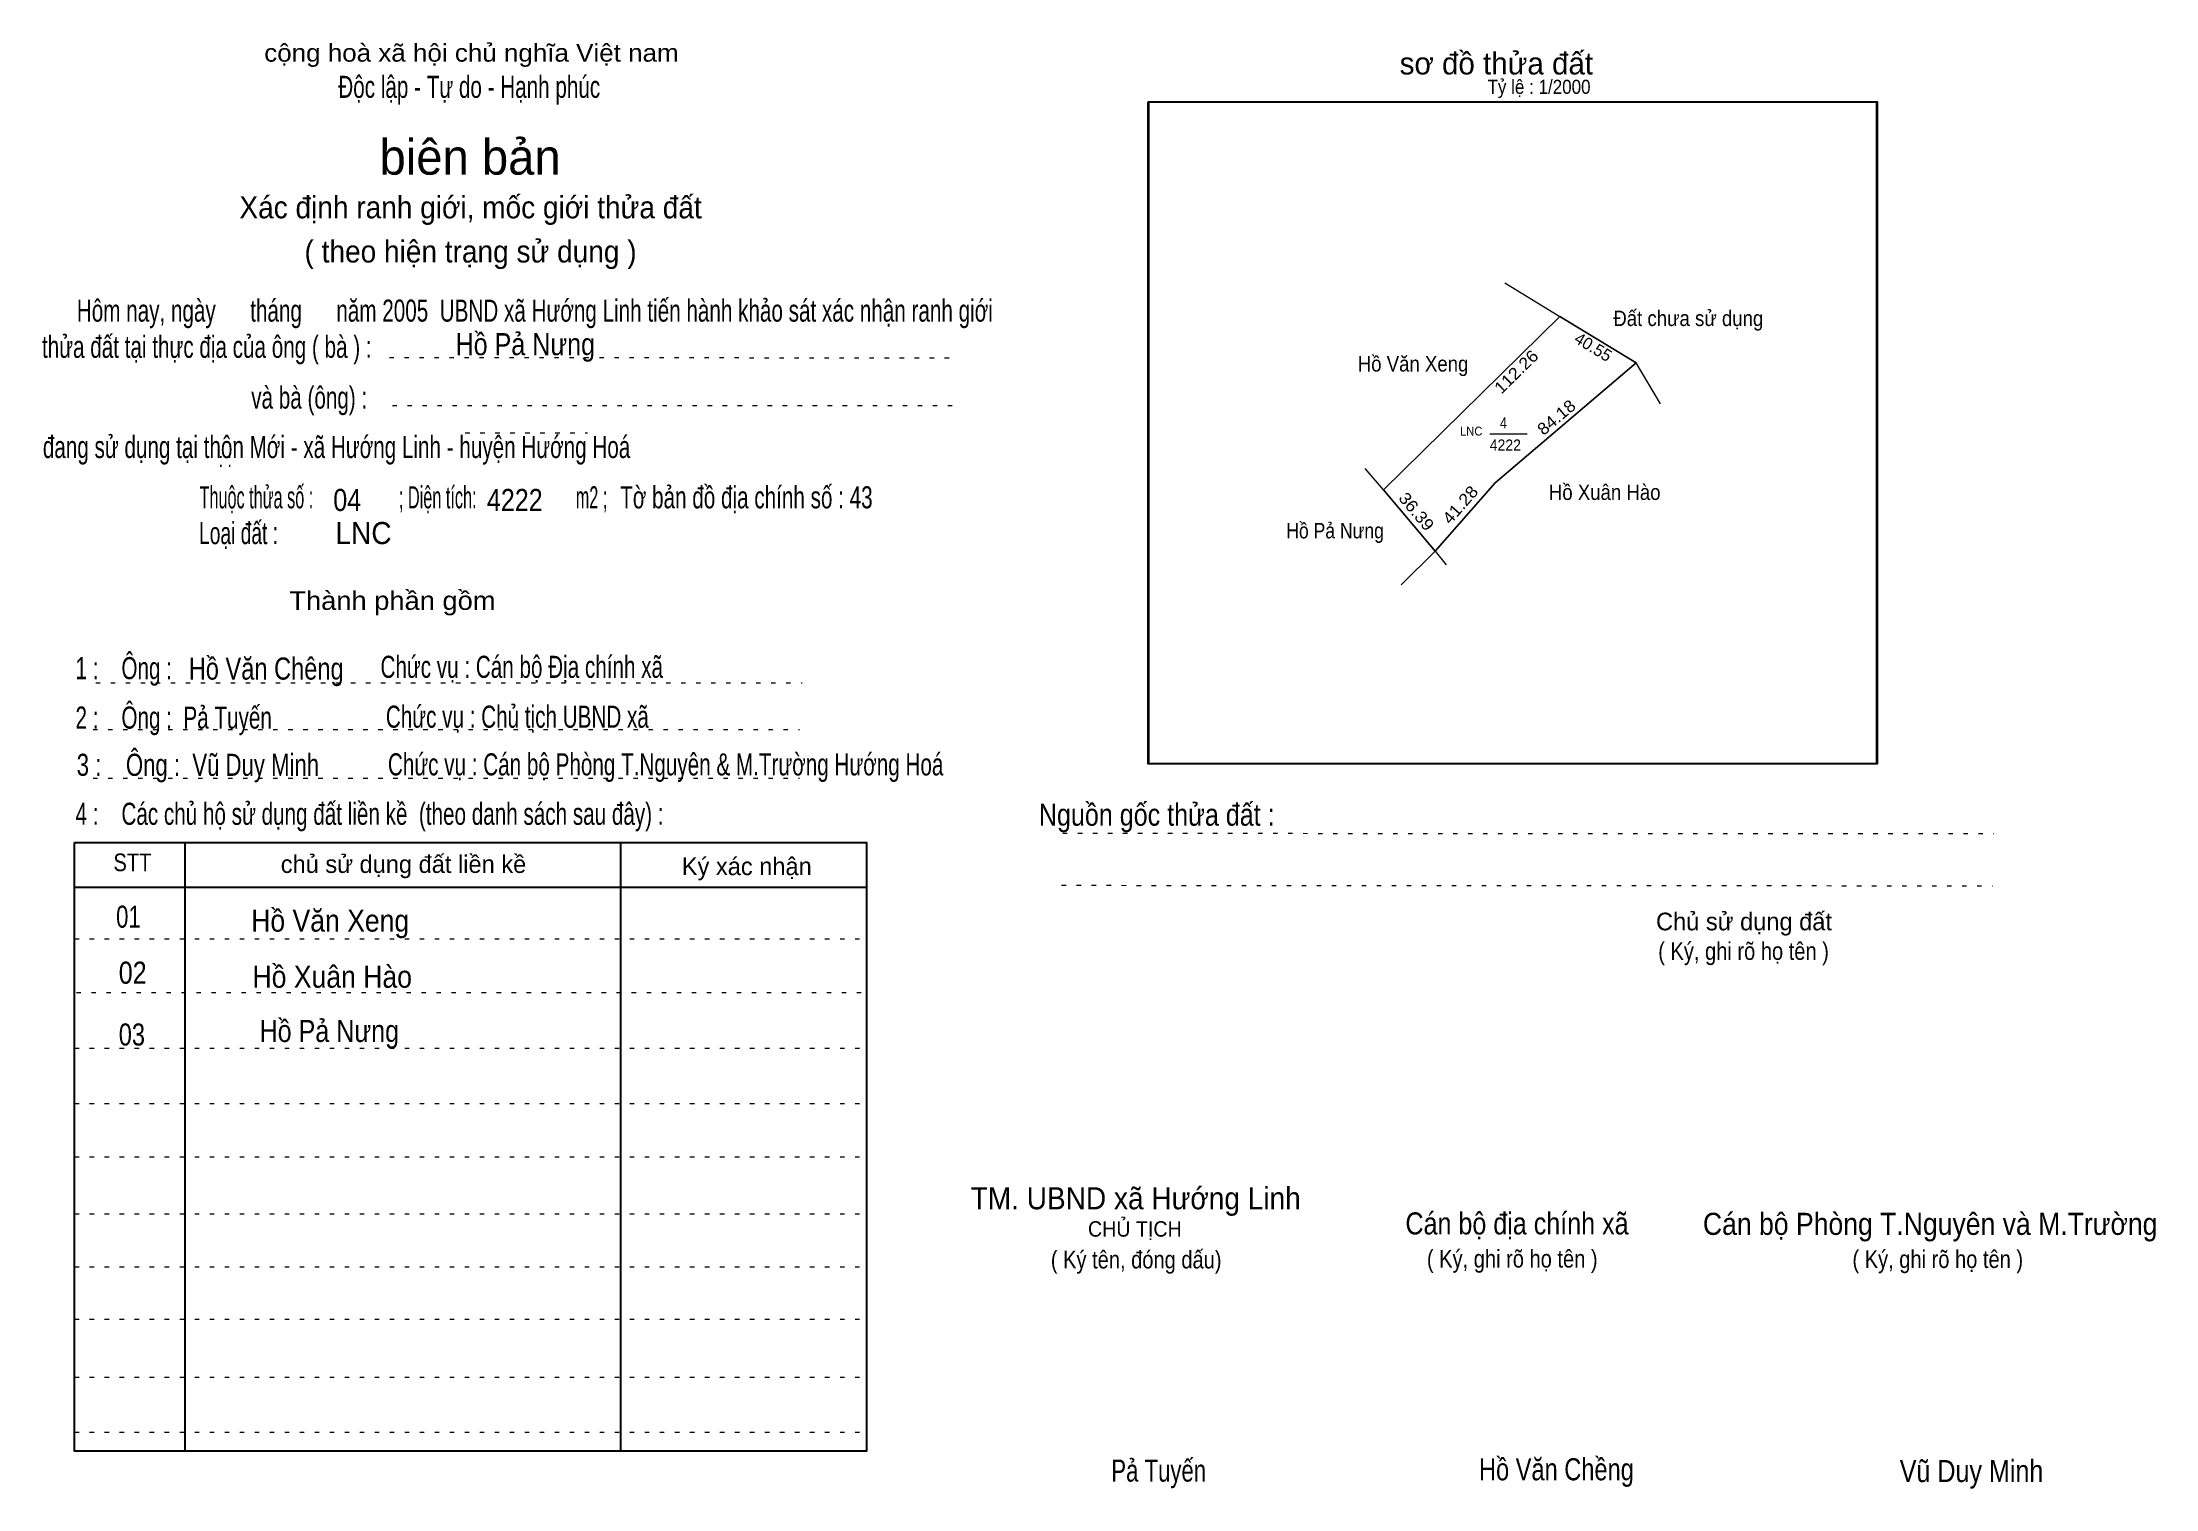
# Model space of a CAD drawing. Header units: centimetres. Extents: x -1.5 to 46.4, y -3.9 to 28.9.
import ezdxf
from ezdxf.enums import TextEntityAlignment as Align

# ---------------------------------------------------------------- set-up
doc = ezdxf.new("R2010")
doc.units = ezdxf.units.CM
doc.header["$LTSCALE"] = 0.2
doc.linetypes.add('DOTTED', pattern=[1.5, 0.3, -1.2])
for name, color, linetype in [('1', 7, 'Continuous'), ('16', 7, 'Continuous'), ('34', 7, 'Continuous'), ('51', 7, 'Continuous')]:
    doc.layers.add(name, color=color, linetype=linetype)
for name, color, linetype, lineweight in [('15', 7, 'Continuous', 13), ('2', 7, 'Continuous', 25), ('22', 7, 'Continuous', 13), ('5', 7, 'DOTTED', 13)]:
    doc.layers.add(name, color=color, linetype=linetype, lineweight=lineweight)

msp = doc.modelspace()

# ---------------------------------------------------------------- linework, layer by layer
at = {"layer": '15'}
msp.add_line((31.3, 20), (32.15, 20), dxfattribs=at)
at = {"layer": '2'}
msp.add_lwpolyline([(23.56, 27.52), (40.06, 27.52), (40.06, 12.52), (23.56, 12.52)], close=True, dxfattribs=at)
at = {"layer": '22'}
for p, q in [((31.64, 23.42), (32.89, 22.66)), ((28.89, 18.73), (32.89, 22.66)), ((32.89, 22.66), (34.62, 21.61)), ((35.17, 20.68), (34.62, 21.61)), ((30.06, 17.34), (29.29, 16.58)), ((30.06, 17.34), (30.31, 17.03))]:
    msp.add_line(p, q, dxfattribs=at)
msp.add_lwpolyline([(30.06, 17.34), (31.42, 18.89), (34.62, 21.61), (32.89, 22.66), (28.89, 18.73)], close=True, dxfattribs=at)
for points in [[(34.62, 21.61), (31.42, 18.89), (30.06, 17.34)], [(30.06, 17.34), (28.89, 18.73), (28.48, 19.21)]]:
    msp.add_lwpolyline(points, dxfattribs=at)
at = {"layer": '5'}
for p, q in [((6.37, 21.73), (19.21, 21.72)), ((6.44, 20.64), (19.25, 20.64)), ((8.09, 20.02), (10.86, 20.02)), ((-0.28, 14.36), (15.72, 14.36)), ((-0.34, 13.3), (15.66, 13.3)), ((-0.34, 12.2), (15.66, 12.2)), ((21.63, 10.95), (42.72, 10.94)), ((21.6, 9.77), (42.69, 9.76)), ((-0.76, 8.56), (17.18, 8.56)), ((-0.72, 7.34), (17.22, 7.34)), ((-0.76, 6.08), (17.18, 6.08)), ((-0.76, 4.83), (17.18, 4.83)), ((-0.76, 3.62), (17.18, 3.62)), ((-0.76, 2.33), (17.18, 2.33)), ((-0.76, 1.13), (17.18, 1.13)), ((-0.76, -0.06), (17.18, -0.06)), ((-0.76, -1.37), (17.18, -1.37)), ((-0.76, -2.62), (17.18, -2.62))]:
    msp.add_line(p, q, dxfattribs=at)
at = {"layer": '5', "linetype": 'Continuous', "lineweight": 25}
for p, q in [((1.74, 10.74), (1.74, -3.05)), ((11.61, 10.74), (11.61, -3.05)), ((-0.76, 9.73), (17.18, 9.73))]:
    msp.add_line(p, q, dxfattribs=at)
for points in [[(23.58, 27.52), (40.08, 27.52), (40.08, 12.52), (23.58, 12.52)], [(-0.76, 10.74), (17.18, 10.74), (17.18, -3.05), (-0.76, -3.05)]]:
    msp.add_lwpolyline(points, close=True, dxfattribs=at)

# ---------------------------------------------------------------- texts
at = {"layer": '1'}
for s, height, width, p in [('Đất chưa sử dụng', 0.35, 0.9, (34.1, 22.44)), ('01', 0.5, 0.75, (0.18, 8.81)), ('02', 0.5, 0.85, (0.24, 7.54)), ('03', 0.5, 0.8, (0.24, 6.14))]:
    msp.add_text(s, height=height, dxfattribs=dict(at, width=width)).set_placement(p)
at = {"layer": '15'}
for s, width, p in [('4', 0.85, (31.53, 20.12)), ('4222', 0.95, (31.3, 19.62))]:
    msp.add_text(s, height=0.25, dxfattribs=dict(at, width=width)).set_placement(p)
at = {"layer": '16'}
for s, height, width, p in [('Hồ Pả Nưng', 0.5, 0.85, (7.87, 21.78)), ('Hồ Văn Xeng', 0.35, 0.9, (28.31, 21.41)), ('Hồ Xuân Hào', 0.35, 0.9, (32.64, 18.5)), ('Hồ Pả Nưng', 0.35, 0.85, (26.69, 17.63)), ('Hồ Văn Xeng', 0.5, 0.9, (3.24, 8.72)), ('Hồ Xuân Hào', 0.5, 0.9, (3.27, 7.45)), ('Hồ Pả Nưng', 0.5, 0.85, (3.43, 6.22))]:
    msp.add_text(s, height=height, dxfattribs=dict(at, width=width)).set_placement(p)
at = {"layer": '22', "width": 0.95}
msp.add_text('LNC', height=0.2, dxfattribs=at).set_placement((30.88, 19.96), align=Align.CENTER)
at = {"layer": '34'}
for s, height, width, p in [(': : ', 0.32, 0.85, (2.5, 19.25)), ('04', 0.5, 0.85, (5.1, 18.25)), ('4222', 0.5, 0.85, (8.58, 18.25)), ('LNC', 0.5, 0.95, (5.15, 17.5))]:
    msp.add_text(s, height=height, dxfattribs=dict(at, width=width)).set_placement(p)
at = {"layer": '5'}
for s, height, width, p in [('cộng hoà xã hội chủ nghĩa Việt nam', 0.4, 1.1, (8.23, 28.43)), ('Độc lập - Tự do - Hạnh phúc', 0.5, 0.7, (8.18, 27.61)), ('Xác định ranh giới, mốc giới thửa đất', 0.5, 0.95, (8.21, 24.88)), ('( theo hiện trạng sử dụng )', 0.5, 0.95, (8.21, 23.88)), ('Thành phần gồm', 0.42, 1.1, (6.44, 16.01)), ('Hồ Văn Chêng', 0.5, 0.8, (3.58, 14.43)), ('Chức vụ : Cán bộ Địa chính xã', 0.5, 0.7, (9.37, 14.47)), ('Chức vụ : Chủ tịch UBND xã', 0.5, 0.7, (9.27, 13.34)), ('Chức vụ : Cán bộ Phòng T.Nguyên & M.Trường Hướng Hoá', 0.5, 0.7, (12.63, 12.26)), ('    Nguồn gốc thửa đất :', 0.5, 0.85, (23.44, 11.12)), ('( Ký, ghi rõ họ tên )', 0.4, 0.85, (37.05, 8.08)), ('CHỦ TỊCH', 0.35, 0.95, (23.26, 1.81)), ('( Ký tên, đóng dấu)', 0.4, 0.85, (23.29, 1.09)), ('( Ký, ghi rõ họ tên )', 0.4, 0.85, (31.81, 1.11)), ('( Ký, ghi rõ họ tên )', 0.4, 0.85, (41.45, 1.1)), ('Pả Tuyến', 0.5, 0.75, (23.8, -3.74)), ('Hồ Văn Chềng', 0.5, 0.8, (32.81, -3.71)), ('Vũ Duy Minh', 0.5, 0.85, (42.215, -3.75))]:
    msp.add_text(s, height=height, dxfattribs=dict(at, width=width)).set_placement(p, align=Align.CENTER)
msp.add_text('sơ đồ thửa đất', height=0.5, dxfattribs=at).set_placement((29.26, 28.14))
for s, height, p in [('biên bản', 0.8, (8.2, 25.87)), ('      chủ sử dụng đất liền kề', 0.4, (6.245, 10.05)), ('   Ký xác nhận', 0.4, (14.245, 10)), ('Chủ sử dụng đất', 0.4, (37.06, 8.75))]:
    msp.add_text(s, height=height, dxfattribs=at).set_placement(p, align=Align.CENTER)
for s, height, width, p in [('   Hôm nay, ngày      tháng      năm 2005  UBND xã Hướng Linh tiến hành khảo sát xác nhận ranh giới ', 0.5, 0.7, (-1.1, 22.54)), ('thửa đất tại thực địa của ông ( bà ) :                                       ', 0.5, 0.7, (-1.5, 21.72)), ('                                     và bà (ông) :', 0.5, 0.7, (-1.57, 20.57)), (' đang sử dụng tại thôn Mới - xã Hướng Linh - huyện Hướng Hoá', 0.5, 0.7, (-1.61, 19.45)), ('Thuộc thửa số :                   ; Diện tích:                      m2 ;                                            ', 0.5, 0.55, (2.07, 18.31)), ('Tờ bản đồ địa chính số : 43', 0.5, 0.7, (11.6, 18.31)), ('Loại đất :  ', 0.5, 0.65, (2.06, 17.5)), ('    1 :    Ông :                                                        ', 0.5, 0.7, (-1.26, 14.44)), ('    2 :    Ông :  Pả Tuyến', 0.5, 0.7, (-1.26, 13.32)), ('    3 :    Ông :  Vũ Duy Minh', 0.5, 0.75, (-1.27, 12.25)), ('    4 :    Các chủ hộ sử dụng đất liền kề  (theo danh sách sau đây) :', 0.5, 0.7, (-1.26, 11.14)), ('STT', 0.4, 0.85, (0.12, 10.09)), ('TM. UBND xã Hướng Linh', 0.5, 0.95, (19.54, 2.43)), ('Cán bộ địa chính xã  ', 0.5, 0.85, (29.39, 1.86)), ('Cán bộ Phòng T.Nguyên và M.Trường', 0.5, 0.9, (36.13, 1.85))]:
    msp.add_text(s, height=height, dxfattribs=dict(at, width=width)).set_placement(p)
at = {"layer": '51', "width": 0.9}
msp.add_text('Tỷ lệ : 1/2000', height=0.32, dxfattribs=at).set_placement((31.25, 27.7))
at = {"layer": '51'}
msp.add_text('40.55', height=0.27, rotation=328.811, dxfattribs=at).set_placement((33.5751, 21.8508), align=Align.CENTER)
at = {"layer": '51', "width": 1.1}
for s, rotation, p in [('112.26', 44.509, (31.9954, 21.308)), ('84.18', 40.331, (32.8976, 20.2691)), ('41.28', 48.84, (30.7332, 18.3011)), ('36.39', 310.039, (29.5362, 18.1518))]:
    msp.add_text(s, height=0.27, rotation=rotation, dxfattribs=at).set_placement(p, align=Align.CENTER)

doc.saveas('drawing.dxf')
